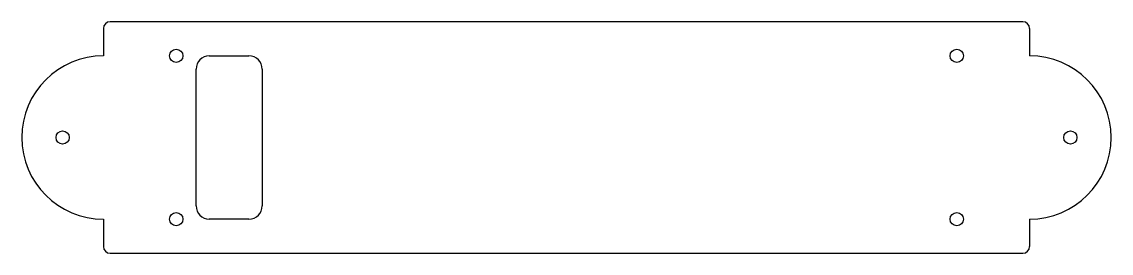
# Model space of a CAD drawing. Header units: millimetres. Extents: x -12 to 152, y 0 to 35.
import ezdxf

# ---------------------------------------------------------------- set-up
doc = ezdxf.new("R2010")
doc.units = ezdxf.units.MM
doc.layers.get('0').update_dxf_attribs({"linetype": 'CONTINUOUS'})

msp = doc.modelspace()

# ---------------------------------------------------------------- linework, layer by layer
for p, q in [((139, 35), (1, 35)), ((0, 34), (0, 29.85)), ((140, 34), (140, 29.85)), ((16, 29.85), (22, 29.85)), ((14, 7.15), (14, 27.85)), ((24, 27.85), (24, 7.15)), ((0, 5.15), (0, 1)), ((22, 5.15), (16, 5.15)), ((140, 5.15), (140, 1)), ((1, 0), (139, 0))]:
    msp.add_line(p, q)
for centre in [(11, 29.85), (129, 29.85), (-6.175, 17.5), (146.175, 17.5), (11, 5.15), (129, 5.15)]:
    msp.add_circle(centre, 1)
for centre, radius, start, end in [((1, 34), 1, 90, 180), ((139, 34), 1, 0, 90), ((0, 17.5), 12.35, 90, 270), ((16, 27.85), 2, 90, 180), ((22, 27.85), 2, 0, 90), ((140, 17.5), 12.35, 270, 90), ((16, 7.15), 2, 180, 270), ((22, 7.15), 2, 270, 0), ((1, 1), 1, 180, 270), ((139, 1), 1, 270, 0)]:
    msp.add_arc(centre, radius, start, end)

doc.saveas('drawing.dxf')
